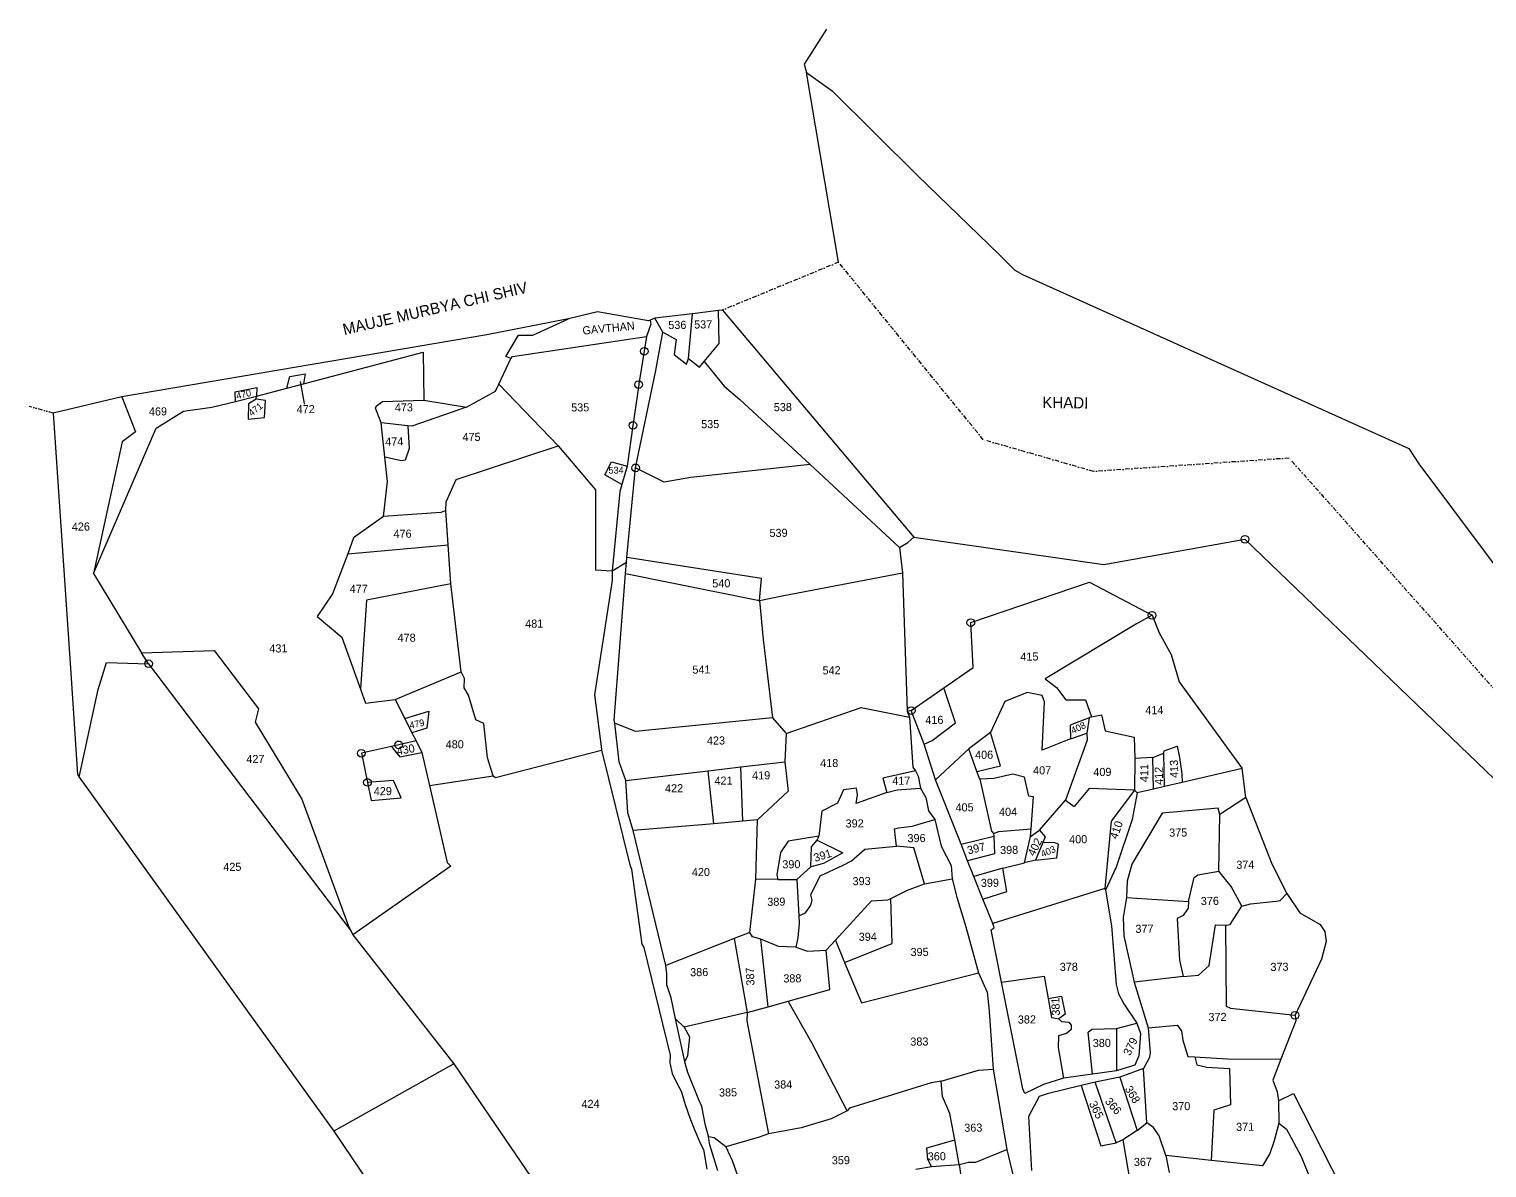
# Model space of a CAD drawing. Header units: metres. Extents: x 258455 to 262651, y 2177301 to 2183135.
# Drawn here: x 258886 to 260542, y 2181841 to 2183135 of the extents above; entities that cross this region are included whole.
import ezdxf

# ---------------------------------------------------------------- set-up
doc = ezdxf.new("R2010")
doc.units = ezdxf.units.M
doc.linetypes.add('DASHDOT', pattern=[1, 0.5, -0.25, 0, -0.25])
doc.linetypes.add('DIVIDE', pattern=[1.25, 0.5, -0.25, 0, -0.25, 0, -0.25])
for name, color, linetype in [('OFF', 1, 'Continuous'), ('OTHERS', 1, 'Continuous'), ('POLY_PARCEL', 6, 'Continuous'), ('POLY_ROAD', 30, 'Continuous'), ('POLY_WATER', 4, 'Continuous'), ('SYM_STONE', 1, 'Continuous'), ('TEXT_MAPIN', 7, 'Continuous'), ('TEXT_MAPOUT', 7, 'Continuous'), ('TEXT_PARCEL', 7, 'Continuous'), ('V_BOUND_LINE', 7, 'Continuous'), ('V_BOUND_STREAM_LINE', 7, 'DASHDOT'), ('V_DIVIDE_LINE', 7, 'DIVIDE')]:
    doc.layers.add(name, color=color, linetype=linetype)
doc.styles.add('TEXT_MAP', font='', dxfattribs={"height": 1.8})
doc.styles.get('TEXT_MAP').set_extended_font_data('Kruti Dev 050')

msp = doc.modelspace()

# ---------------------------------------------------------------- linework, layer by layer
msp.add_lwpolyline([(259199.1, 2182709.6), (259194.4, 2182734.7)])
msp.add_solid([(259199.5, 2182709.7), (259199.6, 2182707.2), (259198.7, 2182709.6)])
at = {"layer": 'OFF'}
for p, q in [((259805.8, 2182870.1), (259769.4, 2183085.8)), ((260268.6, 2182261.7), (260264.3, 2182294.6)), ((260034.3, 2182224.7), (260063.6, 2182258.7)), ((260063.6, 2182258.7), (260073.4, 2182251.5))]:
    msp.add_line(p, q, dxfattribs=at)
at = {"layer": 'OTHERS'}
msp.add_line((259548.7, 2182519.3), (259564.9, 2182529.2), dxfattribs=at)
at = {"layer": 'POLY_PARCEL'}
for p, q in [((259670.2, 2182777.8), (259669.4, 2182815.2)), ((259458.5, 2182787.1), (259499, 2182805.8)), ((259635.2, 2182760.6), (259639.9, 2182811.6)), ((259427.9, 2182763.1), (259442, 2182787.1)), ((259435.2, 2182763.1), (259587.8, 2182785.6)), ((259442, 2182787.1), (259458.5, 2182787.1)), ((259606.3, 2182790.6), (259621.5, 2182782.4)), ((259621.5, 2182782.4), (259619.1, 2182765.1)), ((259197.8, 2182732), (259333.9, 2182767.8)), ((259333.9, 2182767.8), (259334.5, 2182713.3)), ((259619.1, 2182765.1), (259632.9, 2182754.2)), ((259653, 2182757.1), (259670.2, 2182777.8)), ((259419.8, 2182731.4), (259433.6, 2182760.7)), ((259433.6, 2182760.7), (259427.9, 2182763.1)), ((259433.6, 2182760.7), (259435.2, 2182763.1)), ((259632.9, 2182754.2), (259635.2, 2182760.6)), ((259635.2, 2182760.6), (259647.7, 2182750.7)), ((259647.7, 2182750.7), (259653, 2182757.1)), ((259653, 2182757.1), (259675.7, 2182729.2)), ((259179.1, 2182727), (259182.5, 2182740.4)), ((259179.1, 2182727), (259197.8, 2182732)), ((259182.5, 2182740.4), (259199.6, 2182743.3)), ((259199.6, 2182743.3), (259197.8, 2182732)), ((259416, 2182723.4), (259419.8, 2182731.4)), ((259419.8, 2182731.4), (259487.1, 2182661.3)), ((258991.3, 2182717.1), (259007.1, 2182677.2)), ((259120.1, 2182722.8), (259144.8, 2182727.9)), ((259120.5, 2182711.7), (259120.1, 2182722.8)), ((259120.5, 2182711.7), (259144.3, 2182717.9)), ((259144.1, 2182714.4), (259135.4, 2182709.3)), ((259144.1, 2182714.4), (259144.3, 2182717.9)), ((259154.9, 2182712.9), (259144.1, 2182714.4)), ((259144.8, 2182727.9), (259144.3, 2182717.9)), ((259144.3, 2182717.9), (259179.1, 2182727)), ((259383.2, 2182705.2), (259416, 2182723.4)), ((259675.7, 2182729.2), (259693.7, 2182713.9)), ((259030.6, 2182681.6), (259061.4, 2182700.9)), ((259061.4, 2182700.9), (259093.9, 2182705.2)), ((259093.9, 2182705.2), (259120.5, 2182711.7)), ((259135.4, 2182709.3), (259134.9, 2182691.8)), ((259153.6, 2182693.8), (259154.9, 2182712.9)), ((259279.6, 2182704.1), (259280.8, 2182706.9)), ((259286.1, 2182687.6), (259279.6, 2182704.1)), ((259280.8, 2182706.9), (259287.7, 2182711.7)), ((259287.7, 2182711.7), (259334.5, 2182713.3)), ((259383.2, 2182705.2), (259321.1, 2182683.6)), ((259334.5, 2182713.3), (259383.2, 2182705.2)), ((259693.7, 2182713.9), (259773.6, 2182640.3)), ((258959.1, 2182516.3), (259030.6, 2182681.6)), ((259134.9, 2182691.8), (259153.6, 2182693.8)), ((259316.4, 2182684), (259286.1, 2182687.6)), ((259290.4, 2182648.5), (259286.1, 2182687.6)), ((259316.4, 2182684), (259317.8, 2182658.3)), ((259321.1, 2182683.6), (259316.4, 2182684)), ((258991.7, 2182665.9), (258959.1, 2182516.3)), ((259007.1, 2182677.2), (258991.7, 2182665.9)), ((259309.2, 2182644.3), (259290.4, 2182648.5)), ((259293.5, 2182621), (259290.4, 2182648.5)), ((259317.8, 2182658.3), (259313.5, 2182645.3)), ((259371.3, 2182623.3), (259487.1, 2182661.3)), ((259487.1, 2182661.3), (259529.8, 2182611.3)), ((259313.5, 2182645.3), (259309.2, 2182644.3)), ((259540.3, 2182628.6), (259547.7, 2182643.4)), ((259547.7, 2182643.4), (259565.7, 2182638.2)), ((259607.7, 2182620.1), (259575.2, 2182636.4)), ((259773.6, 2182640.3), (259638.1, 2182625.6)), ((259773.6, 2182640.3), (259875.2, 2182545.7)), ((259288.9, 2182581.2), (259293.5, 2182621)), ((259360, 2182597.8), (259371.3, 2182623.3)), ((259559.7, 2182617.4), (259540.3, 2182628.6)), ((259638.1, 2182625.6), (259607.7, 2182620.1)), ((259529.8, 2182611.3), (259529.5, 2182520.5)), ((259354, 2182585.5), (259288.9, 2182581.2)), ((259359.8, 2182587.8), (259354, 2182585.5)), ((259359.8, 2182587.8), (259360, 2182597.8)), ((259362.4, 2182548.8), (259359.8, 2182587.8)), ((259288.9, 2182581.2), (259254.8, 2182556.9)), ((259254.8, 2182556.9), (259248.2, 2182538.7)), ((259248.2, 2182538.7), (259362.4, 2182548.8)), ((259365.3, 2182504.4), (259362.4, 2182548.8)), ((259875.2, 2182545.7), (259884.5, 2182551.5)), ((259884.5, 2182551.5), (259891.4, 2182557.5)), ((259248.2, 2182538.7), (259230.9, 2182493.1)), ((259718.3, 2182510.6), (259565.3, 2182534.5)), ((259875.2, 2182545.7), (259878.3, 2182517)), ((258959.1, 2182516.3), (259013.7, 2182426.2)), ((259529.5, 2182520.5), (259548.7, 2182519.3)), ((259563.8, 2182516.5), (259716.1, 2182485.6)), ((259741.9, 2182491.1), (259878.3, 2182517)), ((259878.3, 2182517), (259878.4, 2182516.8)), ((259878.4, 2182516.8), (259883.7, 2182360.4)), ((259365.3, 2182504.4), (259269.6, 2182486.1)), ((259377.2, 2182404.5), (259365.3, 2182504.4)), ((259716.1, 2182485.6), (259718.3, 2182510.6)), ((259956.1, 2182460.6), (260091.1, 2182506.4)), ((260091.1, 2182506.4), (260162, 2182468.8)), ((259230.9, 2182493.1), (259213.6, 2182467.6)), ((259269.6, 2182486.1), (259262.6, 2182384.8)), ((259716.1, 2182485.6), (259741.9, 2182491.1)), ((259716.1, 2182485.6), (259720.2, 2182441.4)), ((259213.6, 2182467.6), (259241.3, 2182443.8)), ((260162, 2182468.8), (260144.5, 2182459.3)), ((260162, 2182468.8), (260170, 2182449)), ((259958.7, 2182409.6), (259956.1, 2182460.6)), ((260144.5, 2182459.3), (260040.4, 2182396.5)), ((259241.3, 2182443.8), (259262.6, 2182384.8)), ((259720.2, 2182441.4), (259730.9, 2182352.2)), ((260170, 2182449), (260183.7, 2182424.3)), ((259013.7, 2182426.2), (259096.4, 2182428.9)), ((259021.9, 2182413.7), (259013.7, 2182426.2)), ((259096.4, 2182428.9), (259146.8, 2182362.4)), ((260183.7, 2182424.3), (260192.9, 2182393.1)), ((258964.6, 2182384.6), (258974, 2182415.2)), ((258974, 2182415.2), (259021.9, 2182413.7)), ((259021.9, 2182413.7), (259252, 2182109.9)), ((259302, 2182373.3), (259377.2, 2182404.5)), ((259380.7, 2182397.1), (259377.2, 2182404.5)), ((259925.3, 2182386.3), (259958.7, 2182409.6)), ((258943.1, 2182285), (258964.6, 2182384.6)), ((259262.6, 2182384.8), (259268.4, 2182368.9)), ((259380.4, 2182386.4), (259380.7, 2182397.1)), ((259385.4, 2182378.2), (259380.4, 2182386.4)), ((259888.4, 2182360.6), (259925.3, 2182386.3)), ((259938.6, 2182346.7), (259925.3, 2182386.3)), ((260040.4, 2182396.5), (260053.6, 2182386.9)), ((260053.6, 2182386.9), (260063.9, 2182372.9)), ((260192.9, 2182393.1), (260264.3, 2182294.6)), ((259268.4, 2182368.9), (259302, 2182373.3)), ((259302, 2182373.3), (259313, 2182351.4)), ((259393.6, 2182349.9), (259385.4, 2182378.2)), ((259994.9, 2182370.8), (259978.4, 2182335.8)), ((260020.3, 2182381.1), (259994.9, 2182370.8)), ((260037.2, 2182377.5), (260020.3, 2182381.1)), ((260037, 2182315.7), (260039.7, 2182370.6)), ((260039.7, 2182370.6), (260037.2, 2182377.5)), ((260063.9, 2182372.9), (260086.5, 2182372.7)), ((260086.5, 2182372.7), (260093.2, 2182353.5)), ((259146.8, 2182362.4), (259142.9, 2182347.4)), ((259313, 2182351.4), (259340.2, 2182360)), ((259313, 2182351.4), (259321.1, 2182335.2)), ((259340.2, 2182360), (259338, 2182340.6)), ((259402.7, 2182345.8), (259393.6, 2182349.9)), ((259730.9, 2182352.2), (259575, 2182336.6)), ((259730.9, 2182352.2), (259746.2, 2182334.4)), ((259746.2, 2182334.4), (259831.4, 2182364.2)), ((259831.4, 2182364.2), (259886.6, 2182353.1)), ((259883.7, 2182360.4), (259883.8, 2182359.5)), ((260090.4, 2182352.4), (260069, 2182343.8)), ((260090.4, 2182352.4), (260088.1, 2182334.9)), ((260093.2, 2182353.5), (260090.4, 2182352.4)), ((260093.2, 2182353.5), (260104.7, 2182355.7)), ((260104.7, 2182355.7), (260108.9, 2182337.6)), ((259142.9, 2182347.4), (259195.9, 2182260)), ((259338, 2182340.6), (259321.1, 2182335.2)), ((259321.1, 2182335.2), (259325.8, 2182326)), ((259406.9, 2182306.7), (259402.7, 2182345.8)), ((259575, 2182336.6), (259551.7, 2182346.1)), ((259746.2, 2182334.4), (259744.7, 2182302.4)), ((259912.1, 2182326.4), (259938.6, 2182346.7)), ((259978.4, 2182335.8), (259953.7, 2182317)), ((259990, 2182297.7), (259978.4, 2182335.8)), ((260069, 2182343.8), (260069.5, 2182328.3)), ((260069.5, 2182328.3), (260088.1, 2182334.9)), ((260088.1, 2182334.9), (260088.4, 2182327)), ((260108.9, 2182337.6), (260141.6, 2182330.4)), ((259297.7, 2182319.7), (259263.6, 2182312.1)), ((259306.1, 2182321.6), (259297.7, 2182319.7)), ((259297.7, 2182319.7), (259300.2, 2182316.7)), ((259300.2, 2182316.7), (259307.5, 2182307.8)), ((259325.8, 2182326), (259306.1, 2182321.6)), ((259325.8, 2182326), (259332.3, 2182313)), ((259903.2, 2182322.3), (259912.1, 2182326.4)), ((259953.7, 2182317), (259915.8, 2182281.9)), ((259963.1, 2182291.4), (259953.7, 2182317)), ((260069.5, 2182328.3), (260037, 2182315.7)), ((260088.4, 2182327), (260063.6, 2182258.7)), ((260141.6, 2182330.4), (260142.5, 2182306.2)), ((260175.8, 2182314.9), (260190.6, 2182320)), ((260190.6, 2182320), (260193.2, 2182307.1)), ((259263.6, 2182312.1), (259270.6, 2182278.9)), ((259307.5, 2182307.8), (259332.3, 2182313)), ((259332.3, 2182313), (259341, 2182275.3)), ((259413.3, 2182286.2), (259406.9, 2182306.7)), ((259416.2, 2182284.6), (259536.6, 2182315.5)), ((259694.9, 2182296.5), (259744.7, 2182302.4)), ((259744.7, 2182302.4), (259748.6, 2182268.8)), ((260142.5, 2182306.2), (260142, 2182270.2)), ((260163, 2182307.2), (260142.5, 2182306.2)), ((260163, 2182307.2), (260175.4, 2182312.3)), ((260163.6, 2182271.3), (260163, 2182307.2)), ((260175.4, 2182312.3), (260175.8, 2182314.9)), ((260176.2, 2182274.3), (260175.4, 2182312.3)), ((260193.2, 2182307.1), (260196, 2182288.6)), ((259341, 2182275.3), (259413.3, 2182286.2)), ((259413.3, 2182286.2), (259416.2, 2182284.6)), ((259564.3, 2182281.2), (259657.5, 2182292.1)), ((259657.5, 2182292.1), (259694.9, 2182296.5)), ((259664, 2182232), (259657.5, 2182292.1)), ((259697.1, 2182234.8), (259694.9, 2182296.5)), ((259893.1, 2182292), (259856.3, 2182283.9)), ((259856.3, 2182283.9), (259860.7, 2182267.4)), ((259963.1, 2182291.4), (259990, 2182297.7)), ((259966.4, 2182282.5), (259963.1, 2182291.4)), ((259982.4, 2182283.5), (259966.4, 2182282.5)), ((260003.8, 2182288.4), (259982.4, 2182283.5)), ((260017.1, 2182284.8), (260003.8, 2182288.4)), ((260021.9, 2182263.1), (260017.1, 2182284.8)), ((260196, 2182288.6), (260196.2, 2182278.9)), ((259300.3, 2182281.2), (259270.6, 2182278.9)), ((259270.6, 2182278.9), (259274.9, 2182258.3)), ((259308.8, 2182261.5), (259300.3, 2182281.2)), ((259341, 2182275.3), (259361.3, 2182188)), ((259748.6, 2182268.8), (259713.9, 2182236.2)), ((259811.3, 2182270.6), (259804.7, 2182255.4)), ((259826.1, 2182272.4), (259811.3, 2182270.6)), ((259860.7, 2182267.4), (259825.7, 2182255)), ((259827.3, 2182264.7), (259826.1, 2182272.4)), ((259860.7, 2182267.4), (259872.4, 2182270.5)), ((259872.4, 2182270.5), (259899, 2182272.2)), ((259966.4, 2182282.5), (259979.5, 2182223.6)), ((260090.6, 2182272), (260073.4, 2182251.5)), ((260142, 2182270.2), (260090.6, 2182272)), ((260142, 2182270.2), (260115.4, 2182234.8)), ((260142, 2182270.2), (260145.3, 2182267.1)), ((259195.9, 2182260), (259249.1, 2182115.7)), ((259274.9, 2182258.3), (259308.8, 2182261.5)), ((259804.7, 2182255.4), (259787, 2182246.4)), ((259825.7, 2182255), (259827.3, 2182264.7)), ((260027.2, 2182262.4), (260021.9, 2182263.1)), ((260024.8, 2182226.1), (260027.2, 2182262.4)), ((260268.6, 2182261.7), (260298.1, 2182186.4)), ((259697.1, 2182234.8), (259664, 2182232)), ((259713.9, 2182236.2), (259697.1, 2182234.8)), ((259711.9, 2182169.1), (259713.9, 2182236.2)), ((259787, 2182246.4), (259783.4, 2182217.9)), ((259889.3, 2182229.3), (259915.1, 2182236.8)), ((260115.4, 2182234.8), (260108.2, 2182158.4)), ((260238.1, 2182177.9), (260239, 2182242.4)), ((259664, 2182232), (259572.6, 2182224.2)), ((259783.4, 2182217.9), (259748.4, 2182212.3)), ((259781.7, 2182213.4), (259783.4, 2182217.9)), ((259869.3, 2182226.1), (259874, 2182227.4)), ((259871.7, 2182206.6), (259869.3, 2182226.1)), ((259874, 2182227.4), (259889.3, 2182229.3)), ((259945, 2182208.8), (259982.4, 2182217.9)), ((259979.5, 2182223.6), (259981.7, 2182221)), ((259981.7, 2182221), (259988.1, 2182223)), ((259981.7, 2182221), (259982.4, 2182217.9)), ((259982.4, 2182217.9), (259983.2, 2182197.7)), ((259988.1, 2182223), (260024.8, 2182226.1)), ((260017, 2182187.5), (260023.9, 2182217.3)), ((260023.9, 2182217.3), (260024.8, 2182226.1)), ((260023.9, 2182217.3), (260034.3, 2182224.7)), ((260024.8, 2182226.1), (260024.8, 2182226.1)), ((260034.3, 2182224.7), (260040.5, 2182216.9)), ((259748.4, 2182212.3), (259739.8, 2182199.1)), ((259774.5, 2182182.8), (259775, 2182205.7)), ((259775, 2182205.7), (259781.7, 2182213.4)), ((259781.7, 2182213.4), (259810.6, 2182199)), ((259820.6, 2182189.9), (259835.7, 2182202.9)), ((259835.7, 2182202.9), (259871.7, 2182206.6)), ((259891.4, 2182204.5), (259871.7, 2182206.6)), ((259903.3, 2182163.5), (259891.4, 2182204.5)), ((260037.9, 2182210.6), (260029.6, 2182190.4)), ((260040.5, 2182216.9), (260037.9, 2182210.6)), ((260051.5, 2182210.3), (260037.9, 2182210.6)), ((260055.8, 2182208.8), (260051.5, 2182210.3)), ((260053.7, 2182193.1), (260055.8, 2182208.8)), ((259361.3, 2182188), (259365.4, 2182183.9)), ((259739.8, 2182199.1), (259735.7, 2182173.8)), ((259788.7, 2182186.8), (259774.5, 2182182.8)), ((259785.1, 2182172.9), (259810.9, 2182184.9)), ((259810.6, 2182199), (259788.7, 2182186.8)), ((259810.9, 2182184.9), (259820.6, 2182189.9)), ((259983.2, 2182197.7), (259952.5, 2182189.9)), ((259992.4, 2182181.6), (260017, 2182187.5)), ((260029.6, 2182190.4), (260017, 2182187.5)), ((260029.6, 2182190.4), (260053.7, 2182193.1)), ((260298.1, 2182186.4), (260315.3, 2182152.5)), ((259365.4, 2182183.9), (259254.1, 2182105.8)), ((259705.1, 2182108.3), (259711.9, 2182169.1)), ((259736.9, 2182168.6), (259711.9, 2182169.1)), ((259735.7, 2182173.8), (259736.9, 2182168.6)), ((259736.9, 2182168.6), (259758.6, 2182168.7)), ((259758.6, 2182168.7), (259774.5, 2182182.8)), ((259758.6, 2182168.7), (259760.6, 2182127.1)), ((259774.2, 2182151), (259785.1, 2182172.9)), ((259903.3, 2182163.5), (259935.1, 2182169.4)), ((259992.4, 2182181.6), (259959.7, 2182171.9)), ((259997.1, 2182155.1), (259992.4, 2182181.6)), ((260203.4, 2182143.7), (260209.9, 2182170.8)), ((260209.9, 2182170.8), (260213.9, 2182173.7)), ((260213.9, 2182173.7), (260238.1, 2182177.9)), ((260251.9, 2182160.5), (260238.1, 2182177.9)), ((259775.7, 2182145), (259774.2, 2182151)), ((259865.2, 2182146.9), (259884.1, 2182156.4)), ((259884.1, 2182156.4), (259903.3, 2182163.5)), ((259969.9, 2182146.2), (259997.1, 2182155.1)), ((260108.2, 2182158.4), (259981, 2182118.5)), ((260108.2, 2182158.4), (260109.3, 2182156.5)), ((260264, 2182138.2), (260251.9, 2182160.5)), ((260307.5, 2182144.8), (260315.3, 2182152.5)), ((260315.3, 2182152.5), (260330.1, 2182130.6)), ((259768.2, 2182130.8), (259773.8, 2182138.5)), ((259773.8, 2182138.5), (259775.7, 2182145)), ((259802.2, 2182099.5), (259843.1, 2182144.5)), ((259843.1, 2182144.5), (259861.9, 2182145.3)), ((259861.9, 2182145.3), (259865.2, 2182146.9)), ((259866.6, 2182096), (259865.2, 2182146.9)), ((260133.1, 2182148.2), (260203.4, 2182143.7)), ((260202.9, 2182135.9), (260197.2, 2182127.7)), ((260203.4, 2182143.7), (260202.9, 2182135.9)), ((260250.7, 2182117.5), (260264, 2182138.2)), ((260264, 2182138.2), (260273.8, 2182141.1)), ((260273.8, 2182141.1), (260303.2, 2182144.1)), ((260303.2, 2182144.1), (260307.5, 2182144.8)), ((259761, 2182118.7), (259759.4, 2182102.4)), ((259760.6, 2182127.1), (259768.2, 2182130.8)), ((259760.6, 2182127.1), (259761, 2182118.7)), ((260197.2, 2182127.7), (260190.7, 2182124.3)), ((260190.7, 2182124.3), (260193.3, 2182077)), ((260330.1, 2182130.6), (260353.2, 2182117.5)), ((259249.1, 2182115.7), (259252, 2182109.9)), ((259252, 2182109.9), (259254.1, 2182105.8)), ((259254.1, 2182105.8), (259368.7, 2181959.2)), ((259687.4, 2182101.4), (259609.4, 2182071)), ((259705.1, 2182108.3), (259687.4, 2182101.4)), ((259687.4, 2182101.4), (259701.9, 2182017.6)), ((259708.2, 2182103.4), (259705.1, 2182108.3)), ((259717.7, 2182100.9), (259708.2, 2182103.4)), ((259759.4, 2182102.4), (259757.3, 2182091.5)), ((260227, 2182071), (260234, 2182117)), ((260234, 2182117), (260245.5, 2182116.8)), ((260245.5, 2182116.8), (260246.3, 2182024.8)), ((260245.5, 2182116.8), (260246.8, 2182116.8)), ((260246.8, 2182116.8), (260250.7, 2182117.5)), ((260353.2, 2182117.5), (260358.5, 2182109.5)), ((260358.5, 2182109.5), (260359.9, 2182098.1)), ((259725.7, 2182024), (259717.7, 2182100.9)), ((259737.6, 2182092.3), (259717.7, 2182100.9)), ((259757.3, 2182091.5), (259737.6, 2182092.3)), ((259757.3, 2182091.5), (259770.5, 2182087.3)), ((259770.5, 2182087.3), (259791.8, 2182088.1)), ((259791.8, 2182088.1), (259802.2, 2182099.5)), ((259795.8, 2182043.6), (259791.8, 2182088.1)), ((259802.2, 2182099.5), (259812.6, 2182074.4)), ((259812.6, 2182074.4), (259866.6, 2182096)), ((260359.9, 2182098.1), (260354.4, 2182078)), ((259812.6, 2182074.4), (259831.8, 2182028.3)), ((260193.3, 2182077), (260197.3, 2182058.2)), ((260214.7, 2182059.8), (260227, 2182071)), ((260354.4, 2182078), (260324.5, 2182014.2)), ((259831.8, 2182028.3), (259965, 2182062.6)), ((259991, 2182051.8), (260039.3, 2182058.8)), ((260039.3, 2182058.8), (260044, 2182033.3)), ((260197.3, 2182058.2), (260141.6, 2182051.7)), ((260197.3, 2182058.2), (260214.7, 2182059.8)), ((259748.7, 2182030.4), (259795.8, 2182043.6)), ((260044, 2182033.3), (260059.3, 2182035.9)), ((260059.3, 2182035.9), (260063.2, 2182015.4)), ((259701.9, 2182017.6), (259725.7, 2182024)), ((259725.7, 2182024), (259748.7, 2182030.4)), ((259775.3, 2181983.1), (259748.7, 2182030.4)), ((260044, 2182033.3), (260047.8, 2182011.9)), ((260246.3, 2182024.8), (260251.2, 2182022.3)), ((260251.2, 2182022.3), (260324.5, 2182014.2)), ((259630.3, 2182000.6), (259620.6, 2182010.3)), ((259701.9, 2182017.6), (259630.3, 2182000.6)), ((259701.9, 2182017.6), (259701.6, 2182007.8)), ((259701.6, 2182007.8), (259726.3, 2181879.4)), ((260047.8, 2182011.9), (260056.2, 2182010.4)), ((260063.2, 2182015.4), (260056.2, 2182010.4)), ((260056.2, 2182010.4), (260059.3, 2182007.1)), ((260059.3, 2182007.1), (260067.6, 2182006.6)), ((260067.6, 2182006.6), (260070.3, 2182003.1)), ((260070.3, 2182003.1), (260070.1, 2181998.1)), ((260121.7, 2181999.1), (260144.8, 2182005.4)), ((260157.6, 2181999.9), (260190.7, 2182002.9)), ((260190.7, 2182002.9), (260195.6, 2181996.5)), ((260325.4, 2182008.1), (260308.4, 2181964.4)), ((260324.5, 2182014.2), (260325.4, 2182008.1)), ((259630.3, 2182000.6), (259636.5, 2181989.9)), ((259636.5, 2181989.9), (259634.3, 2181968.3)), ((260055.9, 2181990.8), (260055.5, 2181977.8)), ((260064.8, 2181993.6), (260055.9, 2181990.8)), ((260070.1, 2181998.1), (260064.8, 2181993.6)), ((260089.5, 2181995.2), (260093.6, 2181998.5)), ((260094.5, 2181947.3), (260089.5, 2181995.2)), ((260093.6, 2181998.5), (260121.7, 2181999.1)), ((260121.7, 2181999.1), (260121.7, 2181951)), ((260195.6, 2181996.5), (260197, 2181985.9)), ((260197, 2181985.9), (260202.6, 2181967.5)), ((259815.6, 2181905.7), (259775.3, 2181983.1)), ((260055.5, 2181977.8), (260061.3, 2181942.9)), ((259368.7, 2181959.2), (259232.2, 2181882.4)), ((259368.7, 2181959.2), (259639.7, 2181561.9)), ((259634.3, 2181968.3), (259631.1, 2181961.8)), ((259964.9, 2181951.7), (259981.5, 2181953)), ((260156.2, 2181892), (260152.3, 2181953.9)), ((260202.6, 2181967.5), (260210.6, 2181967)), ((260210.6, 2181967), (260247.6, 2181964.6)), ((260210.6, 2181967), (260213, 2181958.1)), ((260213, 2181958.1), (260224.3, 2181955.1)), ((260224.3, 2181955.1), (260250, 2181953.6)), ((260247.6, 2181964.6), (260308.4, 2181964.4)), ((260250, 2181953.6), (260251, 2181912.5)), ((260308.4, 2181964.4), (260299.1, 2181940.5)), ((259911.2, 2181937.3), (259818.2, 2181908.8)), ((259922.5, 2181939.5), (259911.2, 2181937.3)), ((259922.5, 2181939.5), (259964.9, 2181951.7)), ((259924, 2181922.1), (259922.5, 2181939.5)), ((260094.5, 2181947.3), (260094.5, 2181947.3)), ((260121.3, 2181869.4), (260097.4, 2181938.2)), ((260121.7, 2181951), (260121.7, 2181951)), ((260125.5, 2181943.9), (260145.3, 2181883.5)), ((260299.1, 2181940.5), (260304.1, 2181927.3)), ((259932.4, 2181902.8), (259924, 2181922.1)), ((260081.4, 2181934.6), (260103.8, 2181865.7)), ((260304.1, 2181927.3), (260305.6, 2181916.9)), ((260305.6, 2181916.9), (260322.9, 2181925.3)), ((260322.9, 2181925.3), (260377.1, 2181818.8)), ((259815.6, 2181905.7), (259797.6, 2181896.7)), ((259818.2, 2181908.8), (259815.6, 2181905.7)), ((259937.9, 2181872.7), (259932.4, 2181902.8)), ((260232.1, 2181906.4), (260229.3, 2181849.4)), ((260251, 2181912.5), (260232.1, 2181906.4)), ((260305.6, 2181916.9), (260306.2, 2181891.6)), ((259763.5, 2181886.5), (259738.9, 2181881.7)), ((259797.6, 2181896.7), (259763.5, 2181886.5)), ((260145.3, 2181883.5), (260156.2, 2181892)), ((260163.7, 2181886.8), (260156.2, 2181892)), ((260170, 2181877.2), (260163.7, 2181886.8)), ((260306.2, 2181891.6), (260300.8, 2181871.5)), ((260306.2, 2181891.6), (260314.9, 2181884.7)), ((259664.4, 2181875.1), (259658, 2181876.2)), ((259677.8, 2181864.8), (259664.4, 2181875.1)), ((259715.8, 2181875.8), (259677.8, 2181864.8)), ((259726.3, 2181879.4), (259715.8, 2181875.8)), ((259738.9, 2181881.7), (259726.3, 2181879.4)), ((259915.5, 2181866.3), (259937.9, 2181872.7)), ((259943, 2181844.8), (259937.9, 2181872.7)), ((260103.8, 2181865.7), (260121.3, 2181869.4)), ((260129, 2181872.7), (260121.3, 2181869.4)), ((260145.3, 2181883.5), (260129, 2181872.7)), ((260129, 2181872.7), (260137.5, 2181821.6)), ((260177.8, 2181854.9), (260170, 2181877.2)), ((260300.8, 2181871.5), (260295.9, 2181857)), ((260314.9, 2181884.7), (260331.2, 2181854.5)), ((259677.8, 2181864.8), (259685, 2181849.1)), ((259906.3, 2181863.7), (259915.5, 2181866.3)), ((259907.2, 2181850.3), (259906.3, 2181863.7)), ((259961.8, 2181847.4), (259996.9, 2181861.9)), ((260177.8, 2181854.9), (260181.3, 2181835.4)), ((260229.3, 2181849.4), (260177.8, 2181854.9)), ((260295.9, 2181857), (260287.7, 2181843.1)), ((260331.2, 2181854.5), (260346.6, 2181816.9)), ((259685, 2181849.1), (259712.5, 2181772.4)), ((259893.6, 2181839.2), (259911.3, 2181842.3)), ((259911.3, 2181842.3), (259907.2, 2181850.3)), ((259911.3, 2181842.3), (259943, 2181844.8)), ((259943, 2181844.8), (259953.6, 2181847.3)), ((259943, 2181844.8), (259956.1, 2181755.2)), ((259953.6, 2181847.3), (259961.8, 2181847.4)), ((260287.7, 2181843.1), (260229.3, 2181849.4))]:
    msp.add_line(p, q, dxfattribs=at)
at = {"layer": 'POLY_ROAD'}
for p, q in [((259592.5, 2182799.6), (259587.8, 2182785.6)), ((259591.6, 2182804.3), (259592.5, 2182799.6)), ((259606.3, 2182790.6), (259597.2, 2182806.5)), ((259587.8, 2182785.6), (259585.1, 2182768.9)), ((259598.3, 2182746.9), (259606.3, 2182790.6)), ((259585.1, 2182768.9), (259578.9, 2182731.9)), ((259578.8, 2182730.9), (259572.2, 2182684.6)), ((259575.2, 2182636.4), (259598.3, 2182746.9)), ((259578.9, 2182731.9), (259578.8, 2182730.9)), ((259572.2, 2182684.6), (259565.7, 2182638.2)), ((259565.7, 2182638.2), (259559.7, 2182617.4)), ((259565.4, 2182534.8), (259575.2, 2182636.4)), ((259559.7, 2182617.4), (259557.4, 2182609.4)), ((259557.4, 2182609.4), (259548.7, 2182519.3)), ((259564.9, 2182529.2), (259565.3, 2182534.5)), ((259565.3, 2182534.5), (259565.4, 2182534.8)), ((259548.7, 2182519.3), (259548.7, 2182508.2)), ((259550.7, 2182349.7), (259563.8, 2182516.5)), ((259563.8, 2182516.5), (259564.9, 2182529.2)), ((259548.7, 2182508.2), (259528.5, 2182378.4)), ((259528.5, 2182378.4), (259536.3, 2182316.5)), ((259551.7, 2182346.1), (259550.7, 2182349.7)), ((259888.4, 2182360.6), (259883.8, 2182359.5)), ((259883.8, 2182359.5), (259884.1, 2182358.7)), ((259884.1, 2182358.7), (259886.6, 2182353.1)), ((259886.6, 2182353.1), (259890.3, 2182296.4)), ((259903.2, 2182322.3), (259888.4, 2182360.6)), ((259556.5, 2182302.2), (259551.7, 2182346.1)), ((259915.8, 2182281.9), (259903.2, 2182322.3)), ((259536.3, 2182316.5), (259536.6, 2182315.5)), ((259536.6, 2182315.5), (259568.6, 2182185.2)), ((259564.3, 2182281.2), (259556.5, 2182302.2)), ((259890.3, 2182296.4), (259893.1, 2182292)), ((259893.1, 2182292), (259896.3, 2182286)), ((259896.3, 2182286), (259899, 2182272.2)), ((260264.3, 2182294.6), (260196.2, 2182278.9)), ((259566.4, 2182244.2), (259564.3, 2182281.2)), ((259899, 2182272.2), (259904.9, 2182261.9)), ((259945, 2182208.8), (259915.8, 2182281.9)), ((260145.3, 2182267.1), (260139.4, 2182236.7)), ((260163.6, 2182271.3), (260145.3, 2182267.1)), ((260176.2, 2182274.3), (260163.6, 2182271.3)), ((260196.2, 2182278.9), (260176.2, 2182274.3)), ((259904.9, 2182261.9), (259907.9, 2182246.7)), ((260268.6, 2182261.7), (260239, 2182242.4)), ((259572.6, 2182224.2), (259566.4, 2182244.2)), ((259907.9, 2182246.7), (259915.1, 2182236.8)), ((259915.1, 2182236.8), (259922.3, 2182206.6)), ((260139.4, 2182236.7), (260121.2, 2182182.7)), ((260173.6, 2182243.8), (260139.1, 2182186)), ((260237.2, 2182249.7), (260173.6, 2182243.8)), ((260239, 2182242.4), (260237.2, 2182249.7)), ((259609.4, 2182071), (259572.6, 2182224.2)), ((259922.3, 2182206.6), (259933.6, 2182184.6)), ((259952.5, 2182189.9), (259945, 2182208.8)), ((259568.6, 2182185.2), (259570.6, 2182180.2)), ((259933.6, 2182184.6), (259935.1, 2182169.4)), ((259959.7, 2182171.9), (259952.5, 2182189.9)), ((260139.1, 2182186), (260133.6, 2182166.5)), ((259570.6, 2182180.2), (259582.4, 2182095)), ((259935.1, 2182169.4), (259940.3, 2182148.5)), ((259969.9, 2182146.2), (259959.7, 2182171.9)), ((260121.2, 2182182.7), (260109.3, 2182156.5)), ((260109.3, 2182156.5), (260115.8, 2182116.1)), ((260133.6, 2182166.5), (260133.1, 2182148.2)), ((259940.3, 2182148.5), (259950.6, 2182114.7)), ((259981, 2182118.5), (259969.9, 2182146.2)), ((260133.1, 2182148.2), (260129.4, 2182125.3)), ((259982.8, 2182113.8), (259981, 2182118.5)), ((260129.4, 2182125.3), (260129.8, 2182104.7)), ((259950.6, 2182114.7), (259965, 2182062.6)), ((259979.2, 2182111.2), (259982.8, 2182113.8)), ((259991, 2182051.8), (259979.2, 2182111.2)), ((260115.8, 2182116.1), (260121.3, 2182049.1)), ((260129.8, 2182104.7), (260141.6, 2182051.7)), ((259582.4, 2182095), (259584.7, 2182091.1)), ((259584.7, 2182091.1), (259614.6, 2181968.9)), ((259610.8, 2182061.5), (259609.4, 2182071)), ((259610.7, 2182048.9), (259610.8, 2182061.5)), ((259965, 2182062.6), (259974.7, 2182040.4)), ((260015.1, 2181930.6), (259991, 2182051.8)), ((260141.6, 2182051.7), (260157.6, 2181999.9)), ((259615.5, 2182034.1), (259610.7, 2182048.9)), ((259974.7, 2182040.4), (259977, 2182018.9)), ((260121.3, 2182049.1), (260124.1, 2182038.7)), ((260124.1, 2182038.7), (260129.9, 2182027.2)), ((259620.6, 2182010.3), (259615.5, 2182034.1)), ((259977, 2182018.9), (259981.5, 2181953)), ((260129.9, 2182027.2), (260144.8, 2182005.4)), ((259631.1, 2181961.8), (259620.6, 2182010.3)), ((260144.8, 2182005.4), (260148.9, 2181993.5)), ((260148.9, 2181993.5), (260147.1, 2181968.3)), ((260157.6, 2181999.9), (260160, 2181971.5)), ((259614.6, 2181968.9), (259614.3, 2181960.3)), ((260160, 2181971.5), (260158.9, 2181965.6)), ((259614.3, 2181960.3), (259616.6, 2181948)), ((259631.3, 2181960.9), (259631.1, 2181961.8)), ((259634.4, 2181949.3), (259631.3, 2181960.9)), ((259981.5, 2181953), (259996.9, 2181861.9)), ((260142.4, 2181957.5), (260121.7, 2181951)), ((260152.3, 2181953.9), (260125.5, 2181943.9)), ((260147.1, 2181968.3), (260142.4, 2181957.5)), ((260158.9, 2181965.6), (260152.3, 2181953.9)), ((259616.6, 2181948), (259620.4, 2181940.1)), ((259620.4, 2181940.1), (259626.9, 2181928.1)), ((259646.9, 2181918.3), (259634.4, 2181949.3)), ((260061.3, 2181942.9), (260038.7, 2181935.6)), ((260094.5, 2181947.3), (260061.3, 2181942.9)), ((260097.3, 2181938.2), (260081.4, 2181934.6)), ((260121.7, 2181951), (260094.5, 2181947.3)), ((260097.4, 2181938.2), (260097.3, 2181938.2)), ((260125.5, 2181943.9), (260097.4, 2181938.2)), ((259626.9, 2181928.1), (259632.1, 2181911.7)), ((260017.5, 2181925.4), (260015.1, 2181930.6)), ((260038.7, 2181935.6), (260017.5, 2181925.4)), ((260033.7, 2181922), (260021.8, 2181899.4)), ((260042.9, 2181925), (260033.7, 2181922)), ((260081.4, 2181934.6), (260042.9, 2181925)), ((259632.1, 2181911.7), (259636.9, 2181897.8)), ((259650.3, 2181910.7), (259646.9, 2181918.3)), ((259654.8, 2181889), (259650.3, 2181910.7)), ((259636.9, 2181897.8), (259642.7, 2181883.4)), ((259657.9, 2181876.8), (259654.8, 2181889)), ((260021.8, 2181899.4), (260025.2, 2181838)), ((259642.7, 2181883.4), (259648.8, 2181868.3)), ((259658, 2181876.2), (259657.9, 2181876.8)), ((259659.7, 2181866.9), (259658, 2181876.2)), ((259648.8, 2181868.3), (259652.2, 2181861.7)), ((259652.2, 2181861.7), (259656.2, 2181839.5)), ((259668.5, 2181837.5), (259659.7, 2181866.9)), ((259996.9, 2181861.9), (260020.7, 2181762.6))]:
    msp.add_line(p, q, dxfattribs=at)
at = {"layer": 'POLY_WATER'}
for p, q in [((259792.3, 2183135), (259766.7, 2183095.3)), ((259766.7, 2183095.3), (259769.4, 2183085.8)), ((259769.4, 2183085.8), (259798.4, 2183064.8)), ((259798.4, 2183064.8), (259895.4, 2182968.5)), ((259895.4, 2182968.5), (259988.3, 2182878.9)), ((259988.3, 2182878.9), (260006.1, 2182861)), ((260006.1, 2182861), (260014.7, 2182856.3)), ((260014.7, 2182856.3), (260453.9, 2182658.4)), ((259673.8, 2182815.7), (259891.4, 2182557.5)), ((260453.9, 2182658.4), (260465.3, 2182641)), ((260465.3, 2182641), (260629.5, 2182420.7)), ((259891.4, 2182557.5), (260107.2, 2182526.7)), ((260107.2, 2182526.7), (260267.6, 2182555.2)), ((260267.6, 2182555.2), (260551.2, 2182282.6))]:
    msp.add_line(p, q, dxfattribs=at)
at = {"layer": 'SYM_STONE'}
for centre in [(259585.1, 2182768.9), (259578.6, 2182731), (259572.2, 2182684.6), (259575.2, 2182636.4), (260267.6, 2182555.2), (260162, 2182468.8), (259956.1, 2182460.6), (259021.9, 2182413.7), (259888.4, 2182360.6), (259306.1, 2182321.6), (259263.6, 2182312.1), (259270.6, 2182278.9), (260324.5, 2182014.2)]:
    msp.add_circle(centre, 4.35, dxfattribs=at)
at = {"layer": 'V_BOUND_LINE'}
for p, q in [((259531.8, 2182813.7), (259499, 2182805.8)), ((259590, 2182803.6), (259531.8, 2182813.7)), ((259669.4, 2182815.2), (259639.9, 2182811.6)), ((259673.8, 2182815.7), (259669.4, 2182815.2)), ((259499, 2182805.8), (259406.1, 2182787.6)), ((259591.6, 2182804.3), (259590, 2182803.6)), ((259597.2, 2182806.5), (259591.6, 2182804.3)), ((259639.9, 2182811.6), (259597.2, 2182806.5)), ((259406.1, 2182787.6), (258991.3, 2182717.1)), ((258991.3, 2182717.1), (258913.5, 2182698.7)), ((258913.5, 2182698.7), (258933.8, 2182397.5)), ((258933.8, 2182397.5), (258941.2, 2182287.8)), ((258941.2, 2182287.8), (258943.1, 2182285)), ((258943.1, 2182285), (258949.8, 2182275.4)), ((258949.8, 2182275.4), (259120.2, 2182038.4)), ((259120.2, 2182038.4), (259232.2, 2181882.4)), ((259232.2, 2181882.4), (259400.6, 2181634.7))]:
    msp.add_line(p, q, dxfattribs=at)
at = {"layer": 'V_BOUND_STREAM_LINE', "ltscale": 10}
for p, q in [((259805.8, 2182870.1), (259673.8, 2182815.7)), ((259970.3, 2182668.4), (259805.8, 2182870.1)), ((260095.5, 2182632.4), (259970.3, 2182668.4)), ((260317.9, 2182647.5), (260095.5, 2182632.4)), ((260625.9, 2182300.4), (260317.9, 2182647.5))]:
    msp.add_line(p, q, dxfattribs=at)
at = {"layer": 'V_DIVIDE_LINE', "ltscale": 10}
msp.add_line((258913.5, 2182698.7), (258886.2, 2182706.3), dxfattribs=at)

# ---------------------------------------------------------------- texts
at = {"layer": 'TEXT_MAPIN'}
msp.add_text('GAVTHAN', height=9.21, rotation=5.6544, dxfattribs=at).set_placement((259515.3, 2182787.7))
at = {"layer": 'TEXT_MAPOUT'}
for s, height, rotation, p in [('MAUJE MURBYA CHI SHIV', 12.793, 13.0625, (259244.2, 2182787.2)), ('KHADI', 12.79, 359.3018, (260037.3, 2182704.4))]:
    msp.add_text(s, height=height, rotation=rotation, dxfattribs=at).set_placement(p)
at = {"layer": 'TEXT_PARCEL', "style": 'TEXT_MAP'}
for s, height, rotation, p in [('536', 9.21, 0.6646, (259612.4, 2182794.1)), ('537', 9.21, 0.6646, (259641.8, 2182794.7)), ('470', 7.68, 13.3075, (259122.4, 2182714.3)), ('469', 9.21, 0.6646, (259022.3, 2182695.8)), ('471', 7.68, 38.8764, (259139.1, 2182694.5)), ('472', 9.21, 0.6646, (259190.2, 2182698.4)), ('473', 9.21, 0.6646, (259301.7, 2182700.4)), ('535', 9.21, 0.6646, (259502.1, 2182700.4)), ('538', 9.21, 0.6646, (259732.3, 2182700.7)), ('535', 9.21, 0.6646, (259649.8, 2182681.4)), ('474', 9.21, 0.6646, (259290.8, 2182661.6)), ('475', 9.21, 0.6646, (259378.6, 2182666.8)), ('534', 7.68, 0.6646, (259544.5, 2182629.8)), ('426', 9.21, 0.6646, (258934.7, 2182564.9)), ('476', 9.21, 0.6646, (259300.2, 2182556.8)), ('539', 9.21, 0.6646, (259727.4, 2182557.8)), ('477', 9.21, 0.6646, (259250.4, 2182494.2)), ('540', 9.21, 0.6646, (259662.4, 2182500.5)), ('481', 9.21, 0.6646, (259449.8, 2182454.6)), ('431', 9.21, 0.6646, (259159.1, 2182426.5)), ('478', 9.21, 0.6646, (259304.8, 2182438.6)), ('415', 9.21, 0.6646, (260012.5, 2182417.2)), ('541', 9.21, 0.6646, (259639.8, 2182402.5)), ('542', 9.21, 0.6646, (259787.7, 2182401.6)), ('479', 7.68, 11.9658, (259319.1, 2182339.9)), ('416', 9.21, 0.6646, (259904.5, 2182345.2)), ('414', 9.21, 0.6646, (260154.4, 2182356.3)), ('408', 7.68, 26.1104, (260072.3, 2182333.8)), ('430', 9.21, 10.6648, (259304.7, 2182309.8)), ('480', 9.21, 0.6646, (259359.5, 2182317.5)), ('423', 9.21, 0.6646, (259656.3, 2182321.8)), ('427', 9.21, 0.6646, (259133, 2182300.8)), ('418', 9.21, 0.6646, (259785, 2182296.2)), ('406', 9.21, 0.6646, (259961, 2182305.6)), ('413', 9.21, 91.299, (260191.9, 2182284.1)), ('421', 9.21, 0.6646, (259664.9, 2182276.2)), ('419', 9.21, 0.6646, (259707.7, 2182282.2)), ('417', 9.21, 0.6646, (259866.9, 2182276.1)), ('407', 9.21, 0.6646, (260026.9, 2182287.9)), ('409', 9.21, 0.6646, (260095.4, 2182286.1)), ('411', 9.21, 89.2483, (260157.6, 2182279.2)), ('412', 9.21, 91.0183, (260174.5, 2182276.2)), ('429', 9.21, 0.6646, (259277.8, 2182264.3)), ('422', 9.21, 0.6646, (259608.7, 2182267.5)), ('405', 9.21, 0.6646, (259938.8, 2182245.8)), ('392', 9.21, 0.6646, (259813.9, 2182227.6)), ('404', 9.21, 0.6646, (259988.2, 2182240.8)), ('410', 9.21, 71.314, (260122.5, 2182213.7)), ('396', 9.21, 0.6646, (259884.2, 2182210.9)), ('400', 9.21, 0.6646, (260067.9, 2182209.6)), ('375', 9.21, 0.6646, (260181.5, 2182217.2)), ('391', 9.21, 17.1566, (259779.2, 2182188.5)), ('397', 9.21, 13.6961, (259953.3, 2182197)), ('398', 9.21, 0.6646, (259989.4, 2182197.5)), ('402', 9.21, 63.1341, (260028.3, 2182194.3)), ('403', 7.68, 22.8977, (260037.6, 2182193.6)), ('425', 9.21, 0.6646, (259106.8, 2182178.2)), ('390', 9.21, 0.6646, (259742, 2182181.2)), ('374', 9.21, 0.6646, (260257.8, 2182180.7)), ('420', 9.21, 0.6646, (259639.2, 2182172.3)), ('393', 9.21, 0.6646, (259821.8, 2182162)), ('399', 9.21, 0.6646, (259967.6, 2182160.1)), ('389', 9.21, 0.6646, (259724.9, 2182138.6)), ('376', 9.21, 0.6646, (260217.5, 2182139.5)), ('394', 9.21, 0.6646, (259828.8, 2182098.8)), ('377', 9.21, 0.6646, (260143.2, 2182107.9)), ('395', 9.21, 0.6646, (259887.7, 2182081.5)), ('386', 9.21, 0.6646, (259637.3, 2182058.6)), ('378', 9.21, 0.6646, (260057.2, 2182064.6)), ('373', 9.21, 0.6646, (260296.6, 2182064.6)), ('387', 9.21, 92.4844, (259710.4, 2182048.2)), ('388', 9.21, 0.6646, (259743.1, 2182051.5)), ('381', 9.21, 92.0629, (260057.4, 2182014)), ('382', 9.21, 0.6646, (260009.6, 2182004.8)), ('372', 9.21, 0.6646, (260226.2, 2182007.6)), ('383', 9.21, 0.6646, (259887.4, 2181979.7)), ('380', 9.21, 0.6646, (260094.7, 2181978.1)), ('379', 9.21, 64.0815, (260137.1, 2181967.6)), ('384', 9.21, 0.6646, (259732.7, 2181930.9)), ('385', 9.21, 0.6646, (259670, 2181921.9)), ('366', 9.21, 310.7477, (260107.9, 2181915.9)), ('368', 9.21, 301.0954, (260130.7, 2181930.6)), ('424', 9.21, 0.6646, (259513.8, 2181908.8)), ('365', 9.21, 295.8832, (260090.2, 2181914)), ('370', 9.21, 0.6646, (260185, 2181906.3)), ('363', 9.21, 0.6646, (259948.7, 2181881.8)), ('371', 9.21, 0.6646, (260257.6, 2181882.8)), ('359', 9.21, 0.6646, (259798.2, 2181844.8)), ('360', 9.21, 0.6646, (259907.2, 2181849.3)), ('367', 9.21, 0.6646, (260141.4, 2181842.9))]:
    msp.add_text(s, height=height, rotation=rotation, dxfattribs=at).set_placement(p)

doc.saveas('drawing.dxf')
